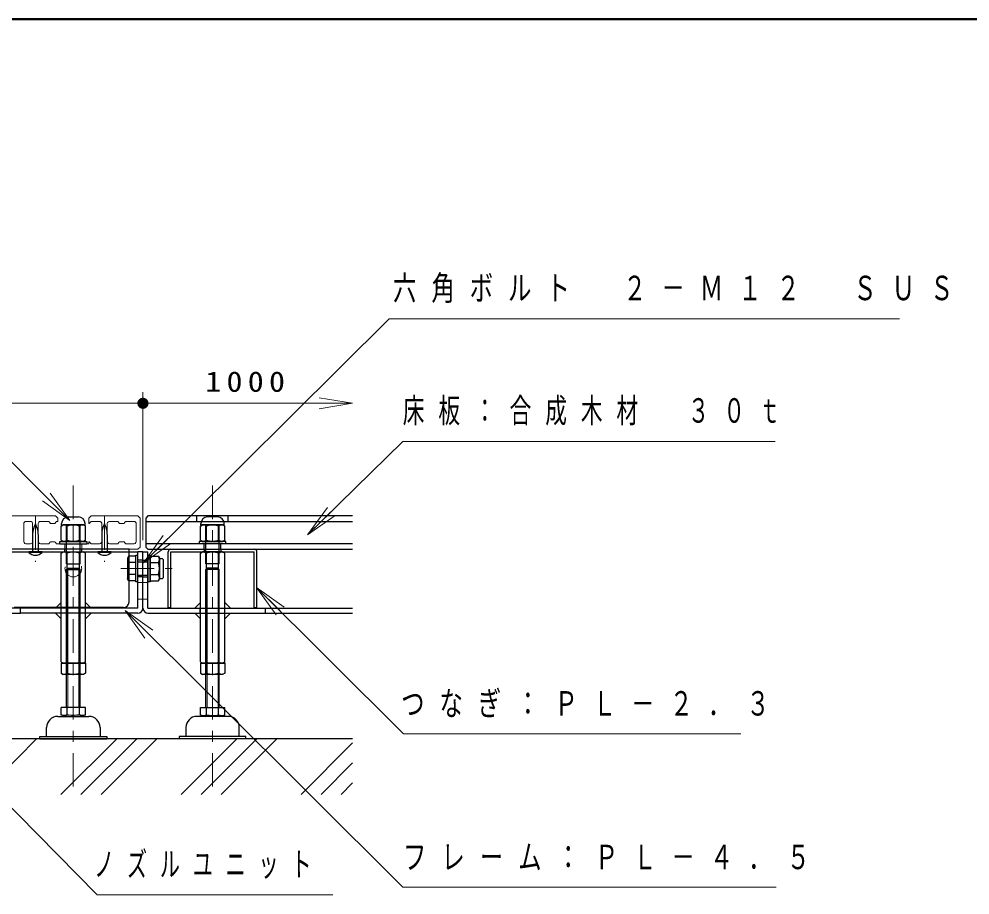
# Model space of a CAD drawing. Units: millimetres on the paper. Extents: x -385 to 15, y -594 to 267.
# Drawn here: x -257.8 to -172.4, y -108.6 to -30 of the extents above; entities that cross this region are included whole.
import ezdxf

# ---------------------------------------------------------------- set-up
doc = ezdxf.new("R2010")
doc.units = ezdxf.units.MM
doc.linetypes.add('USER1', pattern=[4.5, 2.5, -2])
doc.linetypes.add('USER2', pattern=[6, 3, -1, 1, -1])
doc.layers.add('1_10', color=7, linetype='Continuous', lineweight=25)
doc.layers.add('NAKAMURA図枠', color=7, linetype='Continuous', lineweight=13)
doc.styles.add('ＭＳ ゴシック', font='')
doc.styles.get('ＭＳ ゴシック').set_extended_font_data('MS Gothic')

# ---------------------------------------------------------------- blocks, each defined once
blk = doc.blocks.new('filled_dot')
at = {"color": 0, "linetype": 'Continuous', "lineweight": -2, "const_width": 1.25}
blk.add_lwpolyline([(-0.625, 0, 1), (0.625, 0, 1)], format="xyb", close=True, dxfattribs=at)
blk = doc.blocks.new('open_arrow')
at = {"color": 0, "linetype": 'Continuous', "lineweight": -2}
blk.add_lwpolyline([(7.5, 1.25), (0, 0), (7.5, -1.25)], dxfattribs=at)

msp = doc.modelspace()

# ---------------------------------------------------------------- linework, layer by layer
at = {"layer": '1_10', "lineweight": 13}
for p, q in [((-246.687, -76.754), (-246.687, -63.484)), ((-246.687, -76.754), (-246.687, -63.484)), ((-346.687, -64.484), (-246.687, -64.484)), ((-246.687, -64.484), (-227.868, -64.484)), ((-255.009, -72.54), (-253.241, -75.015)), ((-253.241, -75.015), (-255.716, -73.247)), ((-253.241, -75.015), (-255.363, -72.893)), ((-231.917, -76.295), (-230.124, -73.839)), ((-231.917, -76.295), (-229.774, -74.196)), ((-229.424, -74.553), (-231.917, -76.295)), ((-246.65, -78.815), (-244.874, -76.346)), ((-246.65, -78.815), (-244.522, -76.701)), ((-244.169, -77.056), (-246.65, -78.815)), ((-236.495, -81.005), (-234.368, -83.12)), ((-236.495, -81.005), (-234.015, -82.766)), ((-234.72, -83.475), (-236.495, -81.005)), ((-248.286, -83.089), (-246.159, -85.205)), ((-248.286, -83.089), (-245.806, -84.85)), ((-246.512, -85.559), (-248.286, -83.089)), ((-261.228, -99.584), (-256.228, -94.584)), ((-254.044, -99.584), (-249.044, -94.584)), ((-252.248, -99.584), (-247.248, -94.584)), ((-250.452, -99.584), (-245.452, -94.584)), ((-243.268, -99.584), (-238.268, -94.584)), ((-241.472, -99.584), (-236.472, -94.584)), ((-239.676, -99.584), (-234.676, -94.584)), ((-232.491, -99.584), (-227.868, -94.96)), ((-230.695, -99.584), (-227.868, -96.756)), ((-228.899, -99.584), (-227.868, -98.552))]:
    msp.add_line(p, q, dxfattribs=at)
at = {"layer": '1_10', "linetype": 'USER2', "lineweight": 13}
for p, q in [((-252.937, -98.87), (-252.937, -71.241)), ((-240.437, -98.87), (-240.437, -71.241)), ((-252.937, -80.367), (-252.937, -73.161)), ((-256.337, -74.621), (-256.337, -78.7)), ((-250.137, -74.621), (-250.137, -78.7)), ((-248.684, -79.314), (-244.062, -79.314))]:
    msp.add_line(p, q, dxfattribs=at)
at = {"layer": '1_10', "color": 40, "lineweight": 13}
for p, q in [((-258.787, -74.584), (-254.537, -74.584)), ((-254.337, -74.784), (-254.537, -74.584)), ((-254.437, -75.084), (-254.337, -75.084)), ((-254.337, -75.084), (-254.337, -74.784)), ((-251.337, -74.584), (-251.537, -74.784)), ((-251.537, -75.259), (-251.537, -74.784)), ((-251.337, -74.584), (-247.137, -74.584)), ((-247.137, -74.584), (-246.937, -74.784)), ((-246.937, -74.784), (-246.937, -77.384)), ((-251.512, -75.259), (-251.537, -75.259)), ((-253.687, -77.584), (-258.787, -77.584)), ((-254.437, -77.084), (-253.687, -77.084)), ((-253.687, -77.084), (-253.687, -77.584)), ((-251.537, -77.084), (-252.187, -77.084)), ((-252.187, -77.084), (-252.187, -77.584)), ((-247.137, -77.584), (-252.187, -77.584)), ((-251.512, -76.909), (-251.537, -76.909)), ((-251.537, -77.084), (-251.537, -76.909)), ((-251.512, -76.909), (-251.337, -77.084)), ((-247.137, -77.584), (-246.937, -77.384))]:
    msp.add_line(p, q, dxfattribs=at)
at = {"layer": '1_10'}
for p, q in [((-253.387, -74.684), (-252.487, -74.684)), ((-239.987, -74.684), (-240.887, -74.684)), ((-254.034, -75.497), (-253.837, -75.384)), ((-254.034, -76.77), (-254.034, -75.497)), ((-253.987, -75.384), (-253.987, -75.284)), ((-253.987, -75.384), (-251.887, -75.384)), ((-252.037, -75.384), (-253.837, -75.384)), ((-253.537, -78.884), (-253.537, -75.384)), ((-253.486, -76.77), (-253.486, -75.497)), ((-252.389, -76.77), (-252.389, -75.497)), ((-252.337, -78.884), (-252.337, -75.384)), ((-251.84, -75.497), (-252.037, -75.384)), ((-251.887, -75.384), (-251.887, -75.284)), ((-251.84, -76.77), (-251.84, -75.497)), ((-241.534, -75.497), (-241.337, -75.384)), ((-241.534, -76.77), (-241.534, -75.497)), ((-241.487, -75.384), (-241.487, -75.284)), ((-239.387, -75.384), (-241.487, -75.384)), ((-241.337, -75.384), (-239.537, -75.384)), ((-241.037, -78.884), (-241.037, -75.384)), ((-240.986, -76.77), (-240.986, -75.497)), ((-239.889, -76.77), (-239.889, -75.497)), ((-239.837, -78.884), (-239.837, -75.384)), ((-239.34, -75.497), (-239.537, -75.384)), ((-239.387, -75.384), (-239.387, -75.284)), ((-239.34, -76.77), (-239.34, -75.497)), ((-256.587, -76.247), (-256.587, -77.814)), ((-256.087, -76.247), (-256.087, -77.814)), ((-254.034, -76.77), (-253.837, -76.884)), ((-251.84, -76.77), (-252.037, -76.884)), ((-250.387, -76.247), (-250.387, -77.814)), ((-249.887, -76.247), (-249.887, -77.814)), ((-241.534, -76.77), (-241.337, -76.884)), ((-239.34, -76.77), (-239.537, -76.884)), ((-253.537, -77.584), (-296.687, -77.584)), ((-254.137, -77.084), (-254.137, -76.884)), ((-254.137, -76.884), (-251.737, -76.884)), ((-254.137, -77.084), (-251.737, -77.084)), ((-252.037, -76.884), (-253.837, -76.884)), ((-253.687, -77.814), (-253.687, -77.584)), ((-247.937, -77.584), (-252.337, -77.584)), ((-252.187, -77.814), (-252.187, -77.584)), ((-251.737, -76.884), (-251.737, -77.084)), ((-244.187, -77.584), (-236.687, -77.584)), ((-241.637, -76.884), (-241.637, -77.084)), ((-239.237, -76.884), (-241.637, -76.884)), ((-239.237, -77.084), (-241.637, -77.084)), ((-241.337, -76.884), (-239.537, -76.884)), ((-241.187, -77.584), (-241.187, -77.814)), ((-239.687, -77.584), (-239.687, -77.814)), ((-239.237, -77.084), (-239.237, -76.884)), ((-255.747, -77.814), (-256.927, -77.814)), ((-256.927, -77.814), (-256.927, -77.864)), ((-255.747, -77.864), (-256.927, -77.864)), ((-255.747, -77.814), (-255.747, -77.864)), ((-254.034, -77.927), (-253.837, -77.814)), ((-254.034, -87.7), (-254.034, -77.927)), ((-253.837, -77.814), (-252.037, -77.814)), ((-253.486, -87.7), (-253.486, -77.927)), ((-252.389, -87.7), (-252.389, -77.927)), ((-251.84, -77.927), (-252.037, -77.814)), ((-251.84, -87.7), (-251.84, -77.927)), ((-249.547, -77.814), (-250.727, -77.814)), ((-250.727, -77.814), (-250.727, -77.864)), ((-249.547, -77.864), (-250.727, -77.864)), ((-249.547, -77.814), (-249.547, -77.864)), ((-247.973, -78.217), (-248.087, -78.414)), ((-248.087, -78.414), (-248.087, -80.214)), ((-247.337, -78.217), (-247.973, -78.217)), ((-247.337, -78.114), (-247.137, -78.114)), ((-247.337, -80.514), (-247.337, -78.114)), ((-247.137, -82.864), (-247.137, -77.814)), ((-246.687, -77.814), (-247.137, -77.814)), ((-247.137, -80.514), (-247.137, -78.114)), ((-246.687, -82.864), (-246.687, -77.814)), ((-246.687, -77.814), (-246.237, -77.814)), ((-246.687, -82.864), (-246.687, -77.814)), ((-246.237, -82.864), (-246.237, -77.814)), ((-246.237, -78.114), (-246.037, -78.114)), ((-246.237, -78.114), (-246.237, -80.514)), ((-246.037, -78.114), (-246.037, -80.514)), ((-246.037, -80.411), (-246.037, -78.217)), ((-246.037, -78.217), (-245.291, -78.217)), ((-245.291, -78.217), (-245.177, -78.414)), ((-245.177, -80.214), (-245.177, -78.414)), ((-245.177, -78.414), (-245.007, -78.414)), ((-244.417, -82.814), (-244.417, -77.814)), ((-244.187, -82.814), (-244.187, -77.814)), ((-244.187, -77.814), (-236.687, -77.814)), ((-241.534, -77.927), (-241.337, -77.814)), ((-241.534, -87.7), (-241.534, -77.927)), ((-239.537, -77.814), (-241.337, -77.814)), ((-240.986, -87.7), (-240.986, -77.927)), ((-239.889, -87.7), (-239.889, -77.927)), ((-239.34, -77.927), (-239.537, -77.814)), ((-239.34, -87.7), (-239.34, -77.927)), ((-236.687, -82.814), (-236.687, -77.814)), ((-236.457, -82.814), (-236.457, -77.814)), ((-253.537, -78.884), (-252.337, -78.884)), ((-247.337, -78.765), (-247.973, -78.765)), ((-246.687, -78.564), (-247.137, -78.564)), ((-247.137, -78.714), (-246.237, -78.714)), ((-246.687, -78.564), (-246.237, -78.564)), ((-246.037, -78.765), (-245.291, -78.765)), ((-244.837, -80.044), (-244.837, -78.584)), ((-244.837, -79.914), (-244.837, -78.714)), ((-239.837, -78.884), (-241.037, -78.884)), ((-247.973, -80.411), (-248.087, -80.214)), ((-247.337, -79.862), (-247.973, -79.862)), ((-247.137, -79.914), (-246.237, -79.914)), ((-246.687, -80.064), (-247.137, -80.064)), ((-246.687, -80.064), (-246.237, -80.064)), ((-246.037, -79.862), (-245.291, -79.862)), ((-245.291, -80.411), (-245.177, -80.214)), ((-245.177, -80.214), (-245.007, -80.214)), ((-247.337, -80.411), (-247.973, -80.411)), ((-247.137, -80.514), (-247.337, -80.514)), ((-246.037, -80.514), (-246.237, -80.514)), ((-246.037, -80.411), (-245.291, -80.411)), ((-254.034, -82.364), (-254.534, -82.864)), ((-251.84, -82.364), (-251.34, -82.864)), ((-241.534, -82.364), (-242.034, -82.864)), ((-239.34, -82.364), (-238.84, -82.864)), ((-257.687, -83.314), (-257.687, -82.864)), ((-247.137, -82.864), (-257.687, -82.864)), ((-247.137, -83.314), (-257.687, -83.314)), ((-254.034, -83.814), (-254.534, -83.314)), ((-254.037, -83.314), (-254.037, -82.864)), ((-251.84, -83.814), (-251.34, -83.314)), ((-251.837, -83.314), (-251.837, -82.864)), ((-246.237, -82.864), (-235.687, -82.864)), ((-246.237, -83.314), (-235.687, -83.314)), ((-244.417, -82.814), (-244.187, -82.814)), ((-241.534, -83.814), (-242.034, -83.314)), ((-241.537, -83.314), (-241.537, -82.864)), ((-239.34, -83.814), (-238.84, -83.314)), ((-239.337, -83.314), (-239.337, -82.864)), ((-236.687, -82.814), (-236.457, -82.814)), ((-235.687, -83.314), (-235.687, -82.864)), ((-254.034, -87.7), (-253.837, -87.814)), ((-254.034, -87.814), (-254.034, -88.7)), ((-254.034, -87.814), (-251.84, -87.814)), ((-253.837, -87.814), (-252.037, -87.814)), ((-253.486, -87.814), (-253.486, -88.7)), ((-252.389, -87.814), (-252.389, -88.7)), ((-251.84, -87.7), (-252.037, -87.814)), ((-251.84, -87.814), (-251.84, -88.7)), ((-241.534, -87.7), (-241.337, -87.814)), ((-241.534, -87.814), (-241.534, -88.7)), ((-241.534, -87.814), (-239.34, -87.814)), ((-239.537, -87.814), (-241.337, -87.814)), ((-240.986, -87.814), (-240.986, -88.7)), ((-239.889, -87.814), (-239.889, -88.7)), ((-239.34, -87.7), (-239.537, -87.814)), ((-239.34, -87.814), (-239.34, -88.7)), ((-254.034, -88.7), (-253.837, -88.814)), ((-251.84, -88.7), (-252.037, -88.814)), ((-241.534, -88.7), (-241.337, -88.814)), ((-239.34, -88.7), (-239.537, -88.814)), ((-252.037, -88.814), (-253.837, -88.814)), ((-239.537, -88.814), (-241.337, -88.814)), ((-227.868, -94.584), (-365.507, -94.584))]:
    msp.add_line(p, q, dxfattribs=at)
at = {"layer": '1_10', "color": 40}
for p, q in [((-246.237, -74.584), (-246.437, -74.784)), ((-246.237, -74.584), (-246.437, -74.784)), ((-246.437, -74.784), (-246.437, -77.384)), ((-246.437, -74.784), (-246.437, -75.834)), ((-246.437, -75.084), (-227.868, -75.084)), ((-234.637, -74.584), (-246.237, -74.584)), ((-227.868, -74.584), (-246.237, -74.584)), ((-241.837, -75.084), (-241.837, -74.584)), ((-239.037, -75.084), (-239.037, -74.584)), ((-227.868, -77.084), (-246.437, -77.084)), ((-246.437, -77.384), (-246.237, -77.584)), ((-246.437, -77.384), (-246.237, -77.584)), ((-246.237, -77.584), (-234.637, -77.584)), ((-246.237, -77.584), (-227.868, -77.584)), ((-241.187, -77.584), (-241.187, -77.084)), ((-239.687, -77.584), (-239.687, -77.084))]:
    msp.add_line(p, q, dxfattribs=at)
at = {"layer": '1_10', "color": 190}
for p, q in [((-247.937, -77.584), (-345.437, -77.584)), ((-247.937, -82.314), (-247.937, -77.584)), ((-345.437, -77.814), (-247.937, -77.814)), ((-248.437, -82.814), (-258.237, -82.814))]:
    msp.add_line(p, q, dxfattribs=at)
at = {"layer": '1_10', "color": 60}
for p, q in [((-346.237, -77.814), (-247.137, -77.814)), ((-257.687, -82.864), (-335.687, -82.864)), ((-335.687, -83.314), (-257.687, -83.314)), ((-235.687, -82.864), (-227.868, -82.864)), ((-235.687, -83.314), (-227.868, -83.314))]:
    msp.add_line(p, q, dxfattribs=at)
at = {"layer": '1_10', "color": 190, "linetype": 'USER1', "lineweight": 13}
msp.add_line((-247.937, -77.814), (-345.437, -77.814), dxfattribs=at)
at = {"layer": '1_10', "color": 4}
for p, q in [((-253.537, -79.391), (-253.43, -79.284)), ((-253.537, -79.391), (-252.337, -79.391)), ((-253.537, -91.784), (-253.537, -79.391)), ((-253.43, -79.284), (-252.445, -79.284)), ((-252.445, -79.284), (-252.337, -79.391)), ((-252.337, -91.784), (-252.337, -79.391)), ((-240.93, -79.284), (-241.037, -79.391)), ((-239.837, -79.391), (-241.037, -79.391)), ((-241.037, -91.784), (-241.037, -79.391)), ((-239.945, -79.284), (-240.93, -79.284)), ((-239.837, -79.391), (-239.945, -79.284)), ((-239.837, -91.784), (-239.837, -79.391)), ((-254.034, -92.46), (-254.034, -91.784)), ((-251.84, -91.784), (-254.034, -91.784)), ((-253.537, -91.784), (-253.43, -91.784)), ((-253.486, -92.46), (-253.486, -91.784)), ((-252.337, -91.784), (-252.445, -91.784)), ((-252.389, -92.46), (-252.389, -91.784)), ((-251.84, -92.46), (-251.84, -91.784)), ((-241.534, -91.784), (-239.34, -91.784)), ((-241.534, -92.46), (-241.534, -91.784)), ((-241.037, -91.784), (-240.93, -91.784)), ((-240.986, -92.46), (-240.986, -91.784)), ((-239.837, -91.784), (-239.945, -91.784)), ((-239.889, -92.46), (-239.889, -91.784)), ((-239.34, -92.46), (-239.34, -91.784)), ((-254.337, -92.584), (-251.537, -92.584)), ((-253.537, -92.584), (-254.034, -92.46)), ((-251.84, -92.46), (-252.337, -92.584)), ((-239.037, -92.584), (-241.837, -92.584)), ((-241.534, -92.46), (-241.037, -92.584)), ((-239.837, -92.584), (-239.34, -92.46)), ((-255.337, -94.384), (-255.337, -93.584)), ((-250.537, -93.584), (-250.537, -94.384)), ((-242.837, -93.584), (-242.837, -94.384)), ((-238.037, -94.384), (-238.037, -93.584)), ((-255.937, -94.384), (-249.937, -94.384)), ((-255.937, -94.584), (-255.937, -94.384)), ((-255.937, -94.584), (-249.937, -94.584)), ((-249.937, -94.384), (-249.937, -94.584)), ((-237.437, -94.384), (-243.437, -94.384)), ((-243.437, -94.384), (-243.437, -94.584)), ((-237.437, -94.584), (-243.437, -94.584)), ((-237.437, -94.584), (-237.437, -94.384))]:
    msp.add_line(p, q, dxfattribs=at)
at = {"layer": '1_10', "color": 4, "lineweight": 13}
for p, q in [((-253.43, -91.784), (-253.43, -79.284)), ((-252.445, -91.784), (-252.445, -79.284)), ((-240.93, -91.784), (-240.93, -79.284)), ((-239.945, -91.784), (-239.945, -79.284))]:
    msp.add_line(p, q, dxfattribs=at)
at = {"layer": '1_10', "linetype": 'USER1', "lineweight": 13}
for p, q in [((-246.687, -80.564), (-247.137, -80.564)), ((-246.687, -80.564), (-246.237, -80.564)), ((-246.687, -82.064), (-247.137, -82.064)), ((-246.687, -82.064), (-246.237, -82.064))]:
    msp.add_line(p, q, dxfattribs=at)
at = {"layer": '1_10', "lineweight": 13}
for points in [[(-246.65, -78.815), (-224.594, -56.91), (-178.771, -56.91)], [(-253.241, -75.015), (-270.56, -57.696), (-331.483, -57.696)], [(-231.917, -76.295), (-223.352, -67.907), (-189.926, -67.907)], [(-236.495, -81.005), (-223.284, -94.14), (-193.017, -94.14)], [(-248.286, -83.089), (-223.352, -107.893), (-189.848, -107.893)], [(-273.961, -85.08), (-250.782, -108.607), (-229.651, -108.607)]]:
    msp.add_lwpolyline(points, dxfattribs=at)
at = {"layer": '1_10', "color": 40, "lineweight": 13}
for points in [[(-256.787, -75.084), (-257.187, -75.084), (-257.264, -75.099), (-257.329, -75.142), (-257.372, -75.207), (-257.387, -75.284), (-257.387, -76.884), (-257.36, -76.984), (-257.287, -77.057), (-257.187, -77.084), (-256.787, -77.084), (-256.711, -77.068), (-256.646, -77.025), (-256.602, -76.96), (-256.587, -76.884), (-256.587, -75.284), (-256.602, -75.207), (-256.646, -75.142), (-256.711, -75.099)], [(-248.787, -75.259), (-248.837, -75.209), (-248.837, -75.184), (-248.937, -75.084), (-249.687, -75.084), (-249.787, -75.11), (-249.86, -75.184), (-249.887, -75.284), (-249.887, -76.884), (-249.86, -76.984), (-249.787, -77.057), (-249.687, -77.084), (-248.937, -77.084), (-248.837, -76.984), (-248.837, -76.959), (-248.787, -76.909), (-248.387, -76.909), (-248.337, -76.959), (-248.337, -76.984), (-248.237, -77.084), (-247.487, -77.084), (-247.387, -77.057), (-247.314, -76.984), (-247.287, -76.884), (-247.287, -75.284), (-247.302, -75.207), (-247.346, -75.142), (-247.411, -75.099), (-247.487, -75.084), (-248.237, -75.084), (-248.337, -75.184), (-248.337, -75.209), (-248.387, -75.259)]]:
    msp.add_lwpolyline(points, close=True, dxfattribs=at)
for points in [[(-254.437, -75.084), (-254.537, -75.184), (-254.537, -75.209), (-254.587, -75.259), (-254.987, -75.259), (-255.037, -75.209), (-255.037, -75.184), (-255.137, -75.084), (-255.887, -75.084), (-255.964, -75.099), (-256.029, -75.142), (-256.072, -75.207), (-256.087, -75.284), (-256.087, -76.884)], [(-251.337, -77.084), (-250.587, -77.084), (-250.487, -77.057), (-250.414, -76.984), (-250.387, -76.884), (-250.387, -75.284), (-250.39, -75.249), (-250.399, -75.215), (-250.414, -75.184), (-250.434, -75.155), (-250.459, -75.13), (-250.487, -75.11), (-250.519, -75.096), (-250.552, -75.087), (-250.587, -75.084), (-251.337, -75.084), (-251.512, -75.259)], [(-256.087, -76.884), (-256.06, -76.984), (-255.987, -77.057), (-255.887, -77.084), (-255.137, -77.084), (-255.037, -76.984), (-255.037, -76.959), (-254.987, -76.909), (-254.587, -76.909), (-254.537, -76.959), (-254.537, -76.984), (-254.437, -77.084)]]:
    msp.add_lwpolyline(points, dxfattribs=at)
at = {"layer": '1_10', "color": 4}
for points in [[(-253.486, -92.46), (-253.576, -92.479), (-253.667, -92.492), (-253.758, -92.496), (-253.85, -92.492), (-253.942, -92.48), (-254.034, -92.46)], [(-252.389, -92.46), (-252.626, -92.484), (-252.863, -92.496), (-253.105, -92.493), (-253.345, -92.476), (-253.486, -92.46)], [(-251.84, -92.46), (-251.931, -92.479), (-252.021, -92.492), (-252.112, -92.496), (-252.205, -92.492), (-252.297, -92.48), (-252.389, -92.46)], [(-241.534, -92.46), (-241.444, -92.479), (-241.353, -92.492), (-241.262, -92.496), (-241.17, -92.492), (-241.078, -92.48), (-240.986, -92.46)], [(-240.986, -92.46), (-240.749, -92.484), (-240.511, -92.496), (-240.27, -92.493), (-240.029, -92.476), (-239.889, -92.46)], [(-239.889, -92.46), (-239.798, -92.479), (-239.708, -92.492), (-239.617, -92.496), (-239.524, -92.492), (-239.432, -92.48), (-239.34, -92.46)]]:
    msp.add_lwpolyline(points, dxfattribs=at)
at = {"layer": '1_10', "color": 60, "linetype": 'USER1', "lineweight": 13}
msp.add_circle((-252.937, -79.314), 0.75, dxfattribs=at)
at = {"layer": '1_10'}
for centre, radius, start, end in [((-253.387, -75.284), 0.6, 90, 180), ((-252.487, -75.284), 0.6, 0, 90), ((-240.887, -75.284), 0.6, 90, 180), ((-239.987, -75.284), 0.6, 0, 90), ((-254.785, -76.229), 1.802, 149.4587, 180), ((-257.889, -76.229), 1.802, 0, 30.5413), ((-253.76, -75.898), 0.486, 55.61586, 124.38414), ((-252.937, -77.228), 1.815, 72.41211, 107.58789), ((-252.114, -75.898), 0.486, 55.61586, 124.38414), ((-248.585, -76.229), 1.802, 149.4587, 180), ((-251.689, -76.229), 1.802, 0, 30.5413), ((-241.26, -75.898), 0.486, 55.61586, 124.38414), ((-240.437, -77.228), 1.815, 72.41211, 107.58789), ((-239.614, -75.898), 0.486, 55.61586, 124.38414), ((-253.76, -76.369), 0.486, 235.61587, 304.38414), ((-252.937, -75.04), 1.815, 252.41211, 287.58789), ((-252.114, -76.369), 0.486, 235.61587, 304.38414), ((-241.26, -76.369), 0.486, 235.61587, 304.38414), ((-240.437, -75.04), 1.815, 252.41211, 287.58789), ((-239.614, -76.369), 0.486, 235.61587, 304.38414), ((-244.187, -77.814), 0.23, 90, 180), ((-236.687, -77.814), 0.23, 0, 90), ((-256.337, -77.324), 0.799, 222.43594, 317.56406), ((-253.76, -78.328), 0.486, 55.61586, 124.38414), ((-252.937, -79.658), 1.815, 72.41211, 107.58789), ((-252.114, -78.328), 0.486, 55.61586, 124.38414), ((-250.137, -77.324), 0.799, 222.43594, 317.56406), ((-247.498, -78.491), 0.548, 150.00001, 209.99999), ((-245.692, -78.491), 0.486, 325.61586, 34.38414), ((-245.007, -78.584), 0.17, 0, 90), ((-241.26, -78.328), 0.486, 55.61586, 124.38414), ((-240.437, -79.658), 1.815, 72.41211, 107.58789), ((-239.614, -78.328), 0.486, 55.61586, 124.38414), ((-246.708, -79.314), 1.38, 156.57346, 203.42654), ((-247.021, -79.314), 1.815, 342.41211, 17.58789), ((-247.498, -80.136), 0.548, 150.00001, 209.99999), ((-245.692, -80.136), 0.486, 325.61586, 34.38414), ((-245.007, -80.044), 0.17, 270, 0), ((-247.137, -82.864), 0.45, 270, 0), ((-246.237, -82.864), 0.45, 180, 270), ((-253.76, -87.299), 0.486, 235.61587, 304.38414), ((-252.937, -85.97), 1.815, 252.41211, 287.58789), ((-252.114, -87.299), 0.486, 235.61587, 304.38414), ((-241.26, -87.299), 0.486, 235.61587, 304.38414), ((-240.437, -85.97), 1.815, 252.41211, 287.58789), ((-239.614, -87.299), 0.486, 235.61587, 304.38414), ((-253.76, -88.299), 0.486, 235.61587, 304.38414), ((-252.937, -86.97), 1.815, 252.41211, 287.58789), ((-252.114, -88.299), 0.486, 235.61587, 304.38414), ((-241.26, -88.299), 0.486, 235.61587, 304.38414), ((-240.437, -86.97), 1.815, 252.41211, 287.58789), ((-239.614, -88.299), 0.486, 235.61587, 304.38414)]:
    msp.add_arc(centre, radius, start, end, dxfattribs=at)
at = {"layer": '1_10', "color": 190}
msp.add_arc((-248.437, -82.314), 0.5, 270, 0, dxfattribs=at)
at = {"layer": '1_10', "color": 4}
for centre, start, end in [((-254.337, -93.584), 90, 180), ((-251.537, -93.584), 0, 90), ((-241.837, -93.584), 90, 180), ((-239.037, -93.584), 0, 90)]:
    msp.add_arc(centre, 1, start, end, dxfattribs=at)
at = {"layer": 'NAKAMURA図枠', "lineweight": 50}
msp.add_line((0, -30), (-385, -30), dxfattribs=at)

# ---------------------------------------------------------------- block references
at = {"layer": '1_10', "lineweight": 13, "rotation": 180}
for name, p, xscale, yscale in [('filled_dot', (-246.687, -64.484), 0.4, 0.4), ('open_arrow', (-227.868, -64.484), 0.399, 0.399)]:
    msp.add_blockref(name, p, dxfattribs=dict(at, xscale=xscale, yscale=yscale))
at = {"layer": '1_10', "lineweight": 13, "xscale": 0.399, "yscale": 0.399}
msp.add_blockref('filled_dot', (-246.687, -64.484), dxfattribs=at)

# ---------------------------------------------------------------- texts
at = {"layer": '1_10', "style": 'ＭＳ ゴシック'}
for s, insert, char_height, attachment_point in [('\\T1.64;\\W0.7;六角ボルト\u3000２－Ｍ１２\u3000ＳＵＳ', (-224.238, -54.26), 2.199, 4), ('\\T1.33;\\W1.15;1000', (-237.278, -63.484), 1.833, 8), ('\\T1.64;\\W0.65;床板：合成木材\u3000３０ｔ', (-223.361, -65.257), 2.199, 4), ('\\T1.64;\\W0.7;つなぎ：ＰＬ－２．３', (-223.51, -91.49), 2.199, 4), ('\\T1.64;\\W0.7;フレーム：ＰＬ－４．５', (-223.333, -105.243), 2.199, 4), ('\\T1.64;\\W0.6;ノズルユニット', (-251.068, -105.957), 2.199, 4)]:
    msp.add_mtext(s, dxfattribs=dict(at, insert=insert, char_height=char_height, attachment_point=attachment_point))

doc.saveas('drawing.dxf')
